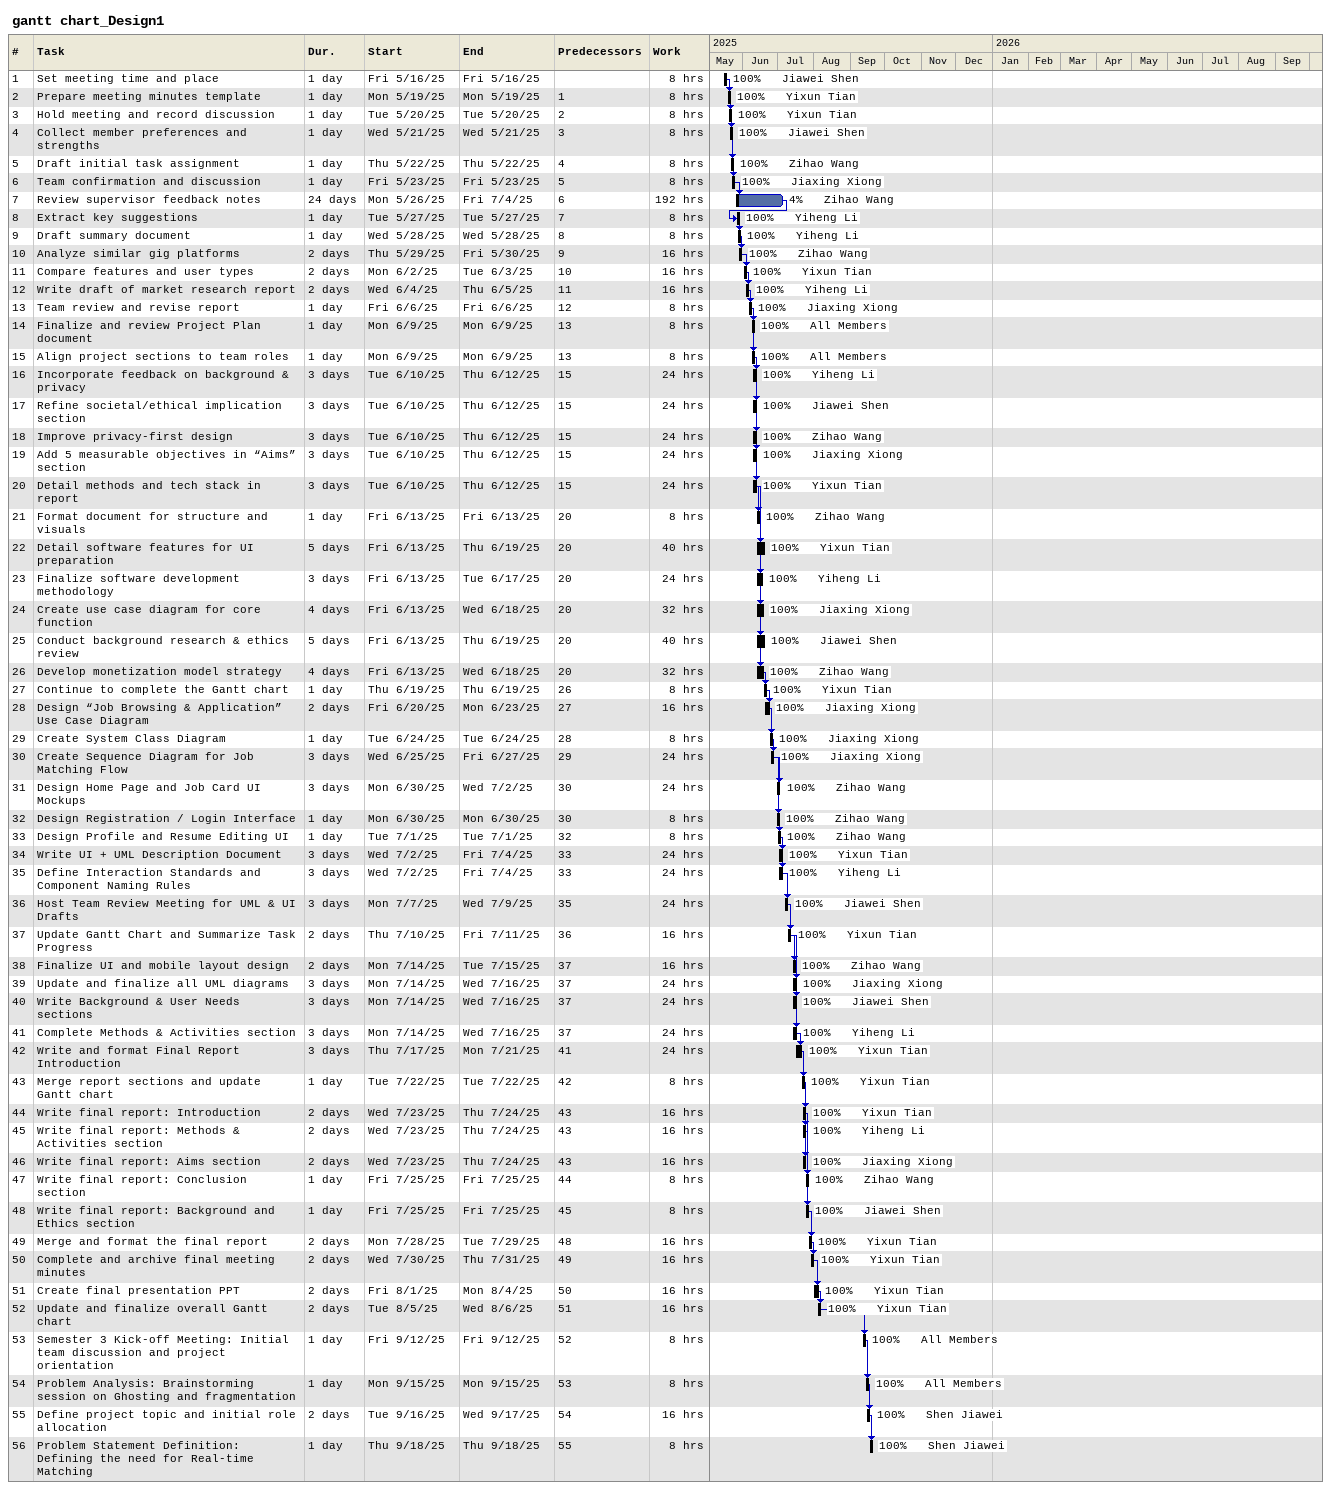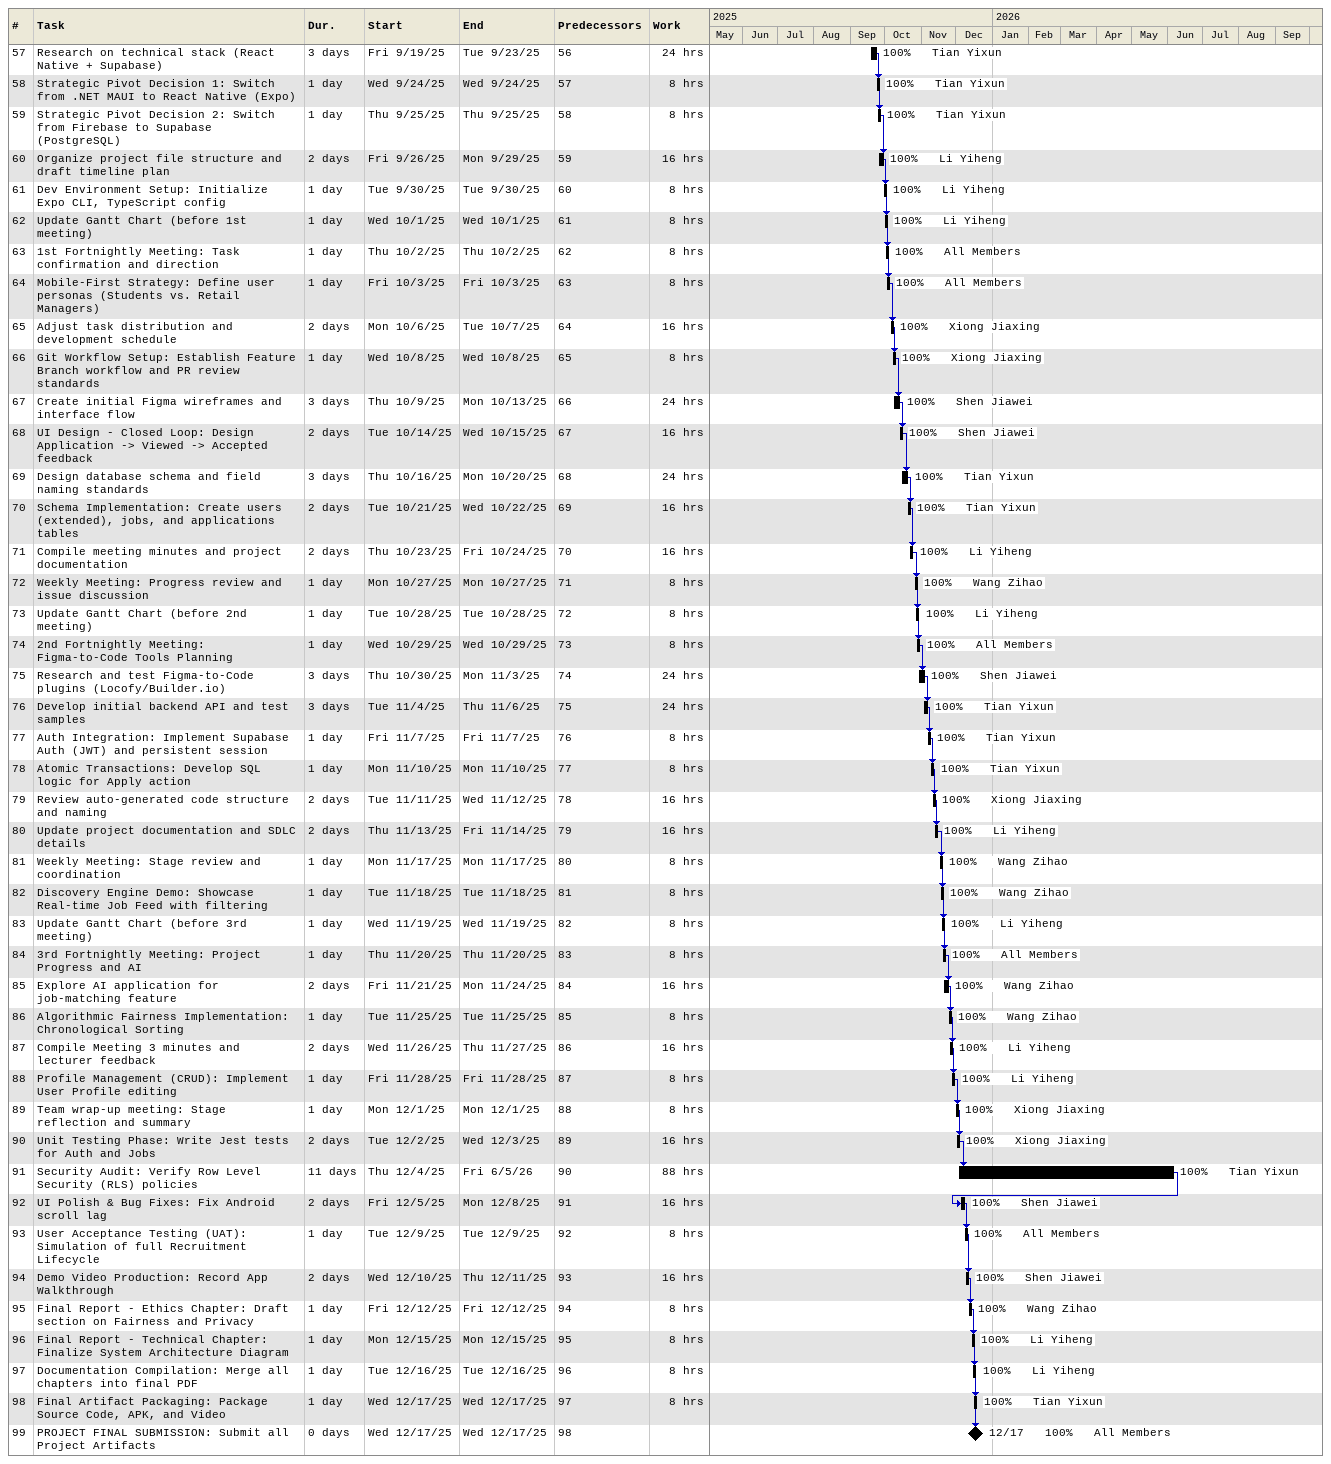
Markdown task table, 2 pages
gantt chart_Design1

| ID | Task | Duration | Start | Finish | Predecessors | Resources | % complete | Work (h) |
|---|---|---|---|---|---|---|---|---|
| 1 | Set meeting time and place | 1d | 2025-05-16 | 2025-05-16 |  | Jiawei Shen | 100 | 8 |
| 2 | Prepare meeting minutes template | 1d | 2025-05-19 | 2025-05-19 | 1 | Yixun Tian | 100 | 8 |
| 3 | Hold meeting and record discussion | 1d | 2025-05-20 | 2025-05-20 | 2 | Yixun Tian | 100 | 8 |
| 4 | Collect member preferences and strengths | 1d | 2025-05-21 | 2025-05-21 | 3 | Jiawei Shen | 100 | 8 |
| 5 | Draft initial task assignment | 1d | 2025-05-22 | 2025-05-22 | 4 | Zihao Wang | 100 | 8 |
| 6 | Team confirmation and discussion | 1d | 2025-05-23 | 2025-05-23 | 5 | Jiaxing Xiong | 100 | 8 |
| 7 | Review supervisor feedback notes | 24d | 2025-05-26 | 2025-07-04 | 6 | Zihao Wang | 4 | 192 |
| 8 | Extract key suggestions | 1d | 2025-05-27 | 2025-05-27 | 7 | Yiheng Li | 100 | 8 |
| 9 | Draft summary document | 1d | 2025-05-28 | 2025-05-28 | 8 | Yiheng Li | 100 | 8 |
| 10 | Analyze similar gig platforms | 2d | 2025-05-29 | 2025-05-30 | 9 | Zihao Wang | 100 | 16 |
| 11 | Compare features and user types | 2d | 2025-06-02 | 2025-06-03 | 10 | Yixun Tian | 100 | 16 |
| 12 | Write draft of market research report | 2d | 2025-06-04 | 2025-06-05 | 11 | Yiheng Li | 100 | 16 |
| 13 | Team review and revise report | 1d | 2025-06-06 | 2025-06-06 | 12 | Jiaxing Xiong | 100 | 8 |
| 14 | Finalize and review Project Plan document | 1d | 2025-06-09 | 2025-06-09 | 13 | All Members | 100 | 8 |
| 15 | Align project sections to team roles | 1d | 2025-06-09 | 2025-06-09 | 13 | All Members | 100 | 8 |
| 16 | Incorporate feedback on background & privacy | 3d | 2025-06-10 | 2025-06-12 | 15 | Yiheng Li | 100 | 24 |
| 17 | Refine societal/ethical implication section | 3d | 2025-06-10 | 2025-06-12 | 15 | Jiawei Shen | 100 | 24 |
| 18 | Improve privacy-first design | 3d | 2025-06-10 | 2025-06-12 | 15 | Zihao Wang | 100 | 24 |
| 19 | Add 5 measurable objectives in “Aims” section | 3d | 2025-06-10 | 2025-06-12 | 15 | Jiaxing Xiong | 100 | 24 |
| 20 | Detail methods and tech stack in report | 3d | 2025-06-10 | 2025-06-12 | 15 | Yixun Tian | 100 | 24 |
| 21 | Format document for structure and visuals | 1d | 2025-06-13 | 2025-06-13 | 20 | Zihao Wang | 100 | 8 |
| 22 | Detail software features for UI preparation | 5d | 2025-06-13 | 2025-06-19 | 20 | Yixun Tian | 100 | 40 |
| 23 | Finalize software development methodology | 3d | 2025-06-13 | 2025-06-17 | 20 | Yiheng Li | 100 | 24 |
| 24 | Create use case diagram for core function | 4d | 2025-06-13 | 2025-06-18 | 20 | Jiaxing Xiong | 100 | 32 |
| 25 | Conduct background research & ethics review | 5d | 2025-06-13 | 2025-06-19 | 20 | Jiawei Shen | 100 | 40 |
| 26 | Develop monetization model strategy | 4d | 2025-06-13 | 2025-06-18 | 20 | Zihao Wang | 100 | 32 |
| 27 | Continue to complete the Gantt chart | 1d | 2025-06-19 | 2025-06-19 | 26 | Yixun Tian | 100 | 8 |
| 28 | Design “Job Browsing & Application” Use Case Diagram | 2d | 2025-06-20 | 2025-06-23 | 27 | Jiaxing Xiong | 100 | 16 |
| 29 | Create System Class Diagram | 1d | 2025-06-24 | 2025-06-24 | 28 | Jiaxing Xiong | 100 | 8 |
| 30 | Create Sequence Diagram for Job Matching Flow | 3d | 2025-06-25 | 2025-06-27 | 29 | Jiaxing Xiong | 100 | 24 |
| 31 | Design Home Page and Job Card UI Mockups | 3d | 2025-06-30 | 2025-07-02 | 30 | Zihao Wang | 100 | 24 |
| 32 | Design Registration / Login Interface | 1d | 2025-06-30 | 2025-06-30 | 30 | Zihao Wang | 100 | 8 |
| 33 | Design Profile and Resume Editing UI | 1d | 2025-07-01 | 2025-07-01 | 32 | Zihao Wang | 100 | 8 |
| 34 | Write UI + UML Description Document | 3d | 2025-07-02 | 2025-07-04 | 33 | Yixun Tian | 100 | 24 |
| 35 | Define Interaction Standards and Component Naming Rules | 3d | 2025-07-02 | 2025-07-04 | 33 | Yiheng Li | 100 | 24 |
| 36 | Host Team Review Meeting for UML & UI Drafts | 3d | 2025-07-07 | 2025-07-09 | 35 | Jiawei Shen | 100 | 24 |
| 37 | Update Gantt Chart and Summarize Task Progress | 2d | 2025-07-10 | 2025-07-11 | 36 | Yixun Tian | 100 | 16 |
| 38 | Finalize UI and mobile layout design | 2d | 2025-07-14 | 2025-07-15 | 37 | Zihao Wang | 100 | 16 |
| 39 | Update and finalize all UML diagrams | 3d | 2025-07-14 | 2025-07-16 | 37 | Jiaxing Xiong | 100 | 24 |
| 40 | Write Background & User Needs sections | 3d | 2025-07-14 | 2025-07-16 | 37 | Jiawei Shen | 100 | 24 |
| 41 | Complete Methods & Activities section | 3d | 2025-07-14 | 2025-07-16 | 37 | Yiheng Li | 100 | 24 |
| 42 | Write and format Final Report Introduction | 3d | 2025-07-17 | 2025-07-21 | 41 | Yixun Tian | 100 | 24 |
| 43 | Merge report sections and update Gantt chart | 1d | 2025-07-22 | 2025-07-22 | 42 | Yixun Tian | 100 | 8 |
| 44 | Write final report: Introduction | 2d | 2025-07-23 | 2025-07-24 | 43 | Yixun Tian | 100 | 16 |
| 45 | Write final report: Methods & Activities section | 2d | 2025-07-23 | 2025-07-24 | 43 | Yiheng Li | 100 | 16 |
| 46 | Write final report: Aims section | 2d | 2025-07-23 | 2025-07-24 | 43 | Jiaxing Xiong | 100 | 16 |
| 47 | Write final report: Conclusion section | 1d | 2025-07-25 | 2025-07-25 | 44 | Zihao Wang | 100 | 8 |
| 48 | Write final report: Background and Ethics section | 1d | 2025-07-25 | 2025-07-25 | 45 | Jiawei Shen | 100 | 8 |
| 49 | Merge and format the final report | 2d | 2025-07-28 | 2025-07-29 | 48 | Yixun Tian | 100 | 16 |
| 50 | Complete and archive final meeting minutes | 2d | 2025-07-30 | 2025-07-31 | 49 | Yixun Tian | 100 | 16 |
| 51 | Create final presentation PPT | 2d | 2025-08-01 | 2025-08-04 | 50 | Yixun Tian | 100 | 16 |
| 52 | Update and finalize overall Gantt chart | 2d | 2025-08-05 | 2025-08-06 | 51 | Yixun Tian | 100 | 16 |
| 53 | Semester 3 Kick-off Meeting: Initial team discussion and project orientation | 1d | 2025-09-12 | 2025-09-12 | 52 | All Members | 100 | 8 |
| 54 | Problem Analysis: Brainstorming session on Ghosting and fragmentation | 1d | 2025-09-15 | 2025-09-15 | 53 | All Members | 100 | 8 |
| 55 | Define project topic and initial role allocation | 2d | 2025-09-16 | 2025-09-17 | 54 | Shen Jiawei | 100 | 16 |
| 56 | Problem Statement Definition: Defining the need for Real-time Matching | 1d | 2025-09-18 | 2025-09-18 | 55 | Shen Jiawei | 100 | 8 |
| 57 | Research on technical stack (React Native + Supabase) | 3d | 2025-09-19 | 2025-09-23 | 56 | Tian Yixun | 100 | 24 |
| 58 | Strategic Pivot Decision 1: Switch from .NET MAUI to React Native (Expo) | 1d | 2025-09-24 | 2025-09-24 | 57 | Tian Yixun | 100 | 8 |
| 59 | Strategic Pivot Decision 2: Switch from Firebase to Supabase (PostgreSQL) | 1d | 2025-09-25 | 2025-09-25 | 58 | Tian Yixun | 100 | 8 |
| 60 | Organize project file structure and draft timeline plan | 2d | 2025-09-26 | 2025-09-29 | 59 | Li Yiheng | 100 | 16 |
| 61 | Dev Environment Setup: Initialize Expo CLI, TypeScript config | 1d | 2025-09-30 | 2025-09-30 | 60 | Li Yiheng | 100 | 8 |
| 62 | Update Gantt Chart (before 1st meeting) | 1d | 2025-10-01 | 2025-10-01 | 61 | Li Yiheng | 100 | 8 |
| 63 | 1st Fortnightly Meeting: Task confirmation and direction | 1d | 2025-10-02 | 2025-10-02 | 62 | All Members | 100 | 8 |
| 64 | Mobile-First Strategy: Define user personas (Students vs. Retail Managers) | 1d | 2025-10-03 | 2025-10-03 | 63 | All Members | 100 | 8 |
| 65 | Adjust task distribution and development schedule | 2d | 2025-10-06 | 2025-10-07 | 64 | Xiong Jiaxing | 100 | 16 |
| 66 | Git Workflow Setup: Establish Feature Branch workflow and PR review standards | 1d | 2025-10-08 | 2025-10-08 | 65 | Xiong Jiaxing | 100 | 8 |
| 67 | Create initial Figma wireframes and interface flow | 3d | 2025-10-09 | 2025-10-13 | 66 | Shen Jiawei | 100 | 24 |
| 68 | UI Design - Closed Loop: Design Application -> Viewed -> Accepted feedback | 2d | 2025-10-14 | 2025-10-15 | 67 | Shen Jiawei | 100 | 16 |
| 69 | Design database schema and field naming standards | 3d | 2025-10-16 | 2025-10-20 | 68 | Tian Yixun | 100 | 24 |
| 70 | Schema Implementation: Create users (extended), jobs, and applications tables | 2d | 2025-10-21 | 2025-10-22 | 69 | Tian Yixun | 100 | 16 |
| 71 | Compile meeting minutes and project documentation | 2d | 2025-10-23 | 2025-10-24 | 70 | Li Yiheng | 100 | 16 |
| 72 | Weekly Meeting: Progress review and issue discussion | 1d | 2025-10-27 | 2025-10-27 | 71 | Wang Zihao | 100 | 8 |
| 73 | Update Gantt Chart (before 2nd meeting) | 1d | 2025-10-28 | 2025-10-28 | 72 | Li Yiheng | 100 | 8 |
| 74 | 2nd Fortnightly Meeting: Figma-to-Code Tools Planning | 1d | 2025-10-29 | 2025-10-29 | 73 | All Members | 100 | 8 |
| 75 | Research and test Figma-to-Code plugins (Locofy/Builder.io) | 3d | 2025-10-30 | 2025-11-03 | 74 | Shen Jiawei | 100 | 24 |
| 76 | Develop initial backend API and test samples | 3d | 2025-11-04 | 2025-11-06 | 75 | Tian Yixun | 100 | 24 |
| 77 | Auth Integration: Implement Supabase Auth (JWT) and persistent session | 1d | 2025-11-07 | 2025-11-07 | 76 | Tian Yixun | 100 | 8 |
| 78 | Atomic Transactions: Develop SQL logic for Apply action | 1d | 2025-11-10 | 2025-11-10 | 77 | Tian Yixun | 100 | 8 |
| 79 | Review auto-generated code structure and naming | 2d | 2025-11-11 | 2025-11-12 | 78 | Xiong Jiaxing | 100 | 16 |
| 80 | Update project documentation and SDLC details | 2d | 2025-11-13 | 2025-11-14 | 79 | Li Yiheng | 100 | 16 |
| 81 | Weekly Meeting: Stage review and coordination | 1d | 2025-11-17 | 2025-11-17 | 80 | Wang Zihao | 100 | 8 |
| 82 | Discovery Engine Demo: Showcase Real-time Job Feed with filtering | 1d | 2025-11-18 | 2025-11-18 | 81 | Wang Zihao | 100 | 8 |
| 83 | Update Gantt Chart (before 3rd meeting) | 1d | 2025-11-19 | 2025-11-19 | 82 | Li Yiheng | 100 | 8 |
| 84 | 3rd Fortnightly Meeting: Project Progress and AI | 1d | 2025-11-20 | 2025-11-20 | 83 | All Members | 100 | 8 |
| 85 | Explore AI application for job-matching feature | 2d | 2025-11-21 | 2025-11-24 | 84 | Wang Zihao | 100 | 16 |
| 86 | Algorithmic Fairness Implementation: Chronological Sorting | 1d | 2025-11-25 | 2025-11-25 | 85 | Wang Zihao | 100 | 8 |
| 87 | Compile Meeting 3 minutes and lecturer feedback | 2d | 2025-11-26 | 2025-11-27 | 86 | Li Yiheng | 100 | 16 |
| 88 | Profile Management (CRUD): Implement User Profile editing | 1d | 2025-11-28 | 2025-11-28 | 87 | Li Yiheng | 100 | 8 |
| 89 | Team wrap-up meeting: Stage reflection and summary | 1d | 2025-12-01 | 2025-12-01 | 88 | Xiong Jiaxing | 100 | 8 |
| 90 | Unit Testing Phase: Write Jest tests for Auth and Jobs | 2d | 2025-12-02 | 2025-12-03 | 89 | Xiong Jiaxing | 100 | 16 |
| 91 | Security Audit: Verify Row Level Security (RLS) policies | 11d | 2025-12-04 | 2026-06-05 | 90 | Tian Yixun | 100 | 88 |
| 92 | UI Polish & Bug Fixes: Fix Android scroll lag | 2d | 2025-12-05 | 2025-12-08 | 91 | Shen Jiawei | 100 | 16 |
| 93 | User Acceptance Testing (UAT): Simulation of full Recruitment Lifecycle | 1d | 2025-12-09 | 2025-12-09 | 92 | All Members | 100 | 8 |
| 94 | Demo Video Production: Record App Walkthrough | 2d | 2025-12-10 | 2025-12-11 | 93 | Shen Jiawei | 100 | 16 |
| 95 | Final Report - Ethics Chapter: Draft section on Fairness and Privacy | 1d | 2025-12-12 | 2025-12-12 | 94 | Wang Zihao | 100 | 8 |
| 96 | Final Report - Technical Chapter: Finalize System Architecture Diagram | 1d | 2025-12-15 | 2025-12-15 | 95 | Li Yiheng | 100 | 8 |
| 97 | Documentation Compilation: Merge all chapters into final PDF | 1d | 2025-12-16 | 2025-12-16 | 96 | Li Yiheng | 100 | 8 |
| 98 | Final Artifact Packaging: Package Source Code, APK, and Video | 1d | 2025-12-17 | 2025-12-17 | 97 | Tian Yixun | 100 | 8 |
| 99 | PROJECT FINAL SUBMISSION: Submit all Project Artifacts | 0d | 2025-12-17 | 2025-12-17 | 98 | All Members | 100 |  |
